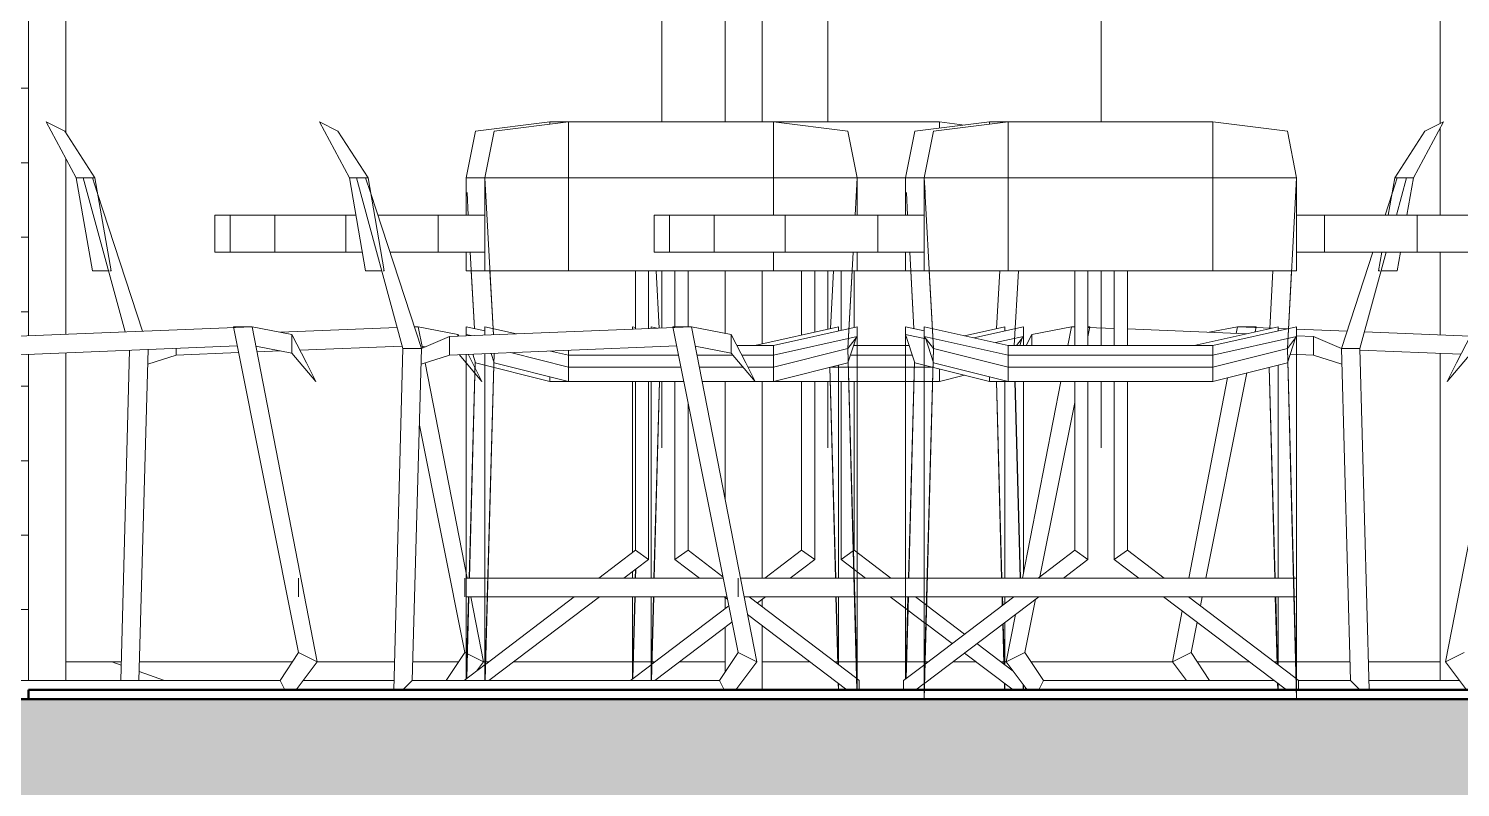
# Model space of a CAD drawing. Header units: inches. Extents: x 9584 to 15274, y -226 to 527.
# Drawn here: x 11164.6 to 11241.5, y -4.7 to 36 of the extents above; entities that cross this region are included whole.
import ezdxf

# ---------------------------------------------------------------- set-up
doc = ezdxf.new("R2010")
doc.units = ezdxf.units.IN
doc.header["$MEASUREMENT"] = 0
doc.linetypes.add('Aligning Line 1_8_', pattern=[0.25, 0.125, -0.125])
doc.linetypes.add('Grid Line 1_2_', pattern=[0.875, 0.5, -0.125, 0.125, -0.125])
for name, color, linetype, lineweight in [('0-1', 7, 'Continuous', 5), ('A-FLOR-1', 192, 'Continuous', 50), ('A-FLOR-LEVL-1', 51, 'Grid Line 1_2_', 9), ('A-FLOR-PATT-1', 8, 'Continuous', 9), ('A-GLAZ-CURT', 52, 'Continuous', 9), ('A-GLAZ-CWMG', 51, 'Continuous', 9), ('A-WALL', 113, 'Continuous', 13), ('A-WALL-PATT-5', 111, 'Continuous', 9), ('C-TOPO', 7, 'Continuous', 9), ('G-ANNO-SYMB', 111, 'Aligning Line 1_8_', 9), ('G-ANNO-SYMB-1', 147, 'Aligning Line 1_8_', 9), ('G-IMPT', 8, 'Continuous', 9), ('L-SITE', 91, 'Continuous', 9)]:
    doc.layers.add(name, color=color, linetype=linetype, lineweight=lineweight)

# ---------------------------------------------------------------- blocks, each defined once
blk = doc.blocks.new('CTR - 2nd Phase_rvt-1-BUILDING SECTION - EAST_WEST - LOOKING NORTH')
at = {"layer": 'A-FLOR-LEVL-1'}
blk.add_line((9583.584, 0), (12532.575, 0), dxfattribs=at)
blk = doc.blocks.new('CTR  - Topography_rvt-1-BUILDING SECTION - EAST_WEST - LOOKING NORTH')
at = {"layer": 'A-FLOR-LEVL-1'}
blk.add_line((9583.584, 0), (12532.575, 0), dxfattribs=at)
at = {"layer": 'C-TOPO'}
for p, q in [((11169.064, 2), (11169.564, 1.823)), ((11170.529, 1.481), (11171.887, 1))]:
    blk.add_line(p, q, dxfattribs=at)
at = {"layer": 'G-ANNO-SYMB-1'}
blk.add_line((9742.879, 0), (12435.884, 0), dxfattribs=at)
blk = doc.blocks.new('CTR - 1st Phase - Common Walls_rvt-1-BUILDING SECTION - EAST_WEST - LOOKING NORTH')
at = {"layer": 'A-FLOR-LEVL-1'}
blk.add_line((9583.584, 0), (12532.575, 0), dxfattribs=at)
at = {"layer": 'G-ANNO-SYMB-1'}
blk.add_line((9680.252, 0), (12435.884, 0), dxfattribs=at)
blk = doc.blocks.new('Outdoor Table01 - 02ZUTB01_dwg-V40-BUILDING SECTION - EAST_WEST - LOOKING NORTH')
at = {"layer": 'G-IMPT'}
for p, q in [((11198.59, 31), (11198.59, 49.5)), ((11198.59, 31), (11198.59, 49.5)), ((11192.59, 31), (11188.59, 30.5)), ((11189.59, 30.5), (11193.59, 31)), ((11193.59, 31), (11192.59, 31)), ((11192.59, 31), (11192.59, 30.875)), ((11193.59, 31), (11204.59, 31)), ((11193.59, 31), (11193.59, 28)), ((11204.59, 31), (11208.59, 30.5)), ((11204.59, 31), (11204.59, 28)), ((11240.576, 31), (11238.96, 28)), ((11239.576, 30.5), (11240.576, 31)), ((11188.09, 28), (11188.59, 30.5)), ((11189.59, 30.5), (11189.09, 28)), ((11208.59, 30.5), (11209.09, 28)), ((11239.576, 30.5), (11237.96, 28)), ((11188.09, 28), (11188.09, 26)), ((11189.09, 28), (11188.09, 28)), ((11189.55, 19.574), (11189.09, 28)), ((11189.133, 27.213), (11189.09, 28)), ((11189.09, 28), (11189.09, 23)), ((11193.59, 28), (11189.09, 28)), ((11193.59, 28), (11204.59, 28)), ((11193.59, 28), (11193.59, 23)), ((11204.59, 28), (11209.09, 28)), ((11204.59, 28), (11204.59, 26)), ((11209.09, 28), (11208.981, 26)), ((11209.09, 28), (11209.047, 27.213)), ((11209.09, 28), (11209.09, 26)), ((11237.96, 28), (11237.612, 26)), ((11237.833, 27.213), (11238.09, 28)), ((11238.09, 28), (11237.96, 28)), ((11238.045, 26), (11238.59, 28)), ((11238.09, 28), (11238.59, 28)), ((11238.96, 28), (11238.59, 28)), ((11238.96, 28), (11238.612, 26)), ((11188.199, 26), (11188.133, 27.213)), ((11237.436, 26), (11237.812, 27.151)), ((11175.408, 26), (11174.59, 26)), ((11174.59, 24), (11174.59, 26)), ((11177.806, 26), (11175.408, 26)), ((11175.408, 24), (11175.408, 26)), ((11181.62, 26), (11177.806, 26)), ((11177.806, 24), (11177.806, 26)), ((11182.167, 26), (11181.62, 26)), ((11181.62, 24), (11181.62, 26)), ((11186.59, 26), (11183.344, 26)), ((11189.09, 26), (11186.59, 26)), ((11186.59, 24), (11186.59, 26)), ((11175.408, 24), (11174.59, 24)), ((11177.806, 24), (11175.408, 24)), ((11181.62, 24), (11177.806, 24)), ((11182.515, 24), (11181.62, 24)), ((11186.59, 24), (11183.998, 24)), ((11189.09, 24), (11186.59, 24)), ((11188.09, 24), (11188.09, 23)), ((11188.532, 19.902), (11188.308, 24)), ((11204.59, 24), (11204.59, 23)), ((11208.872, 24), (11208.59, 18.83)), ((11209.09, 24), (11209.09, 23)), ((11235.09, 18.83), (11236.782, 24)), ((11236.09, 18.83), (11237.5, 24)), ((11237.264, 24), (11237.09, 23)), ((11238.264, 24), (11238.09, 23)), ((11188.09, 23), (11189.09, 23)), ((11188.363, 23), (11188.532, 19.902)), ((11193.59, 23), (11189.09, 23)), ((11189.55, 19.574), (11189.363, 23)), ((11204.59, 23), (11193.59, 23)), ((11197.176, 19.879), (11197.176, 23)), ((11197.883, 19.908), (11197.883, 23)), ((11198.59, 19.936), (11198.59, 23)), ((11198.59, 19.936), (11198.59, 23)), ((11199.297, 20), (11199.297, 23)), ((11200.004, 20), (11200.004, 23)), ((11209.09, 23), (11204.59, 23)), ((11207.649, 19.902), (11207.818, 23)), ((11207.649, 19.902), (11207.818, 23)), ((11208.818, 23), (11208.59, 18.83)), ((11237.151, 23), (11237.09, 23)), ((11238.09, 23), (11237.227, 23)), ((11176.59, 20), (11163.59, 19.48)), ((11179.09, 2.5), (11175.59, 20)), ((11176.59, 20), (11175.59, 20)), ((11180.09, 2), (11176.59, 20)), ((11178.72, 19.585), (11176.59, 20)), ((11188.09, 19.585), (11188.09, 20)), ((11188.09, 20), (11189.09, 19.778)), ((11189.09, 20), (11189.09, 19.556)), ((11190.784, 19.624), (11189.09, 20)), ((11203.59, 19), (11208.09, 20)), ((11209.09, 20), (11204.59, 19)), ((11208.09, 19.778), (11208.09, 20)), ((11209.09, 20), (11209.09, 19.48)), ((11218.46, 19.585), (11220.59, 20)), ((11220.396, 19), (11220.59, 20)), ((11220.59, 20), (11220.775, 20)), ((11220.59, 20), (11220.775, 19.993)), ((11221.482, 20), (11221.59, 20)), ((11221.482, 19.46), (11221.59, 20)), ((11178.72, 19.585), (11179.505, 18.065)), ((11178.72, 19.585), (11178.72, 18.585)), ((11188.09, 19.516), (11188.09, 19.585)), ((11188.09, 19.516), (11188.09, 19.585)), ((11188.09, 19.585), (11188.113, 19.517)), ((11188.09, 19.585), (11188.09, 19.516)), ((11188.09, 19.585), (11188.355, 19.526)), ((11209.09, 19.48), (11204.59, 18.48)), ((11209.09, 19.48), (11208.59, 18.83)), ((11209.03, 19.401), (11208.59, 18.065)), ((11209.09, 2.5), (11209.09, 19.48)), ((11209.09, 6.5), (11209.09, 19.48)), ((11218.158, 19), (11218.46, 19.585)), ((11218.46, 19), (11218.46, 19.585)), ((11221.482, 19.964), (11222.897, 19.908)), ((11223.604, 19.879), (11229.996, 19.624)), ((11232.689, 19.516), (11233.59, 19.48)), ((11233.59, 19.48), (11235.09, 18.83)), ((11233.59, 18.48), (11233.59, 19.48)), ((11175.797, 18.968), (11163.59, 18.48)), ((11178.72, 18.585), (11176.792, 18.961)), ((11178.72, 18.585), (11180.005, 17.065)), ((11188.09, 6.5), (11188.09, 18.516)), ((11188.09, 2), (11188.09, 18.516)), ((11188.437, 18.53), (11188.59, 18.065)), ((11189.09, 1), (11189.583, 18.576)), ((11189.09, 18.556), (11189.09, 6.5)), ((11189.09, 2.5), (11189.09, 18.556)), ((11189.117, 1), (11189.583, 18.576)), ((11189.59, 18.065), (11189.424, 18.569)), ((11193.59, 17.83), (11190.465, 18.611)), ((11193.59, 18.48), (11192.62, 18.695)), ((11193.59, 18.48), (11193.59, 18.736)), ((11199.493, 18.48), (11193.59, 18.48)), ((11193.59, 17.83), (11193.59, 18.48)), ((11202.409, 18.48), (11200.485, 18.48)), ((11204.59, 19), (11202.621, 19)), ((11204.59, 18.48), (11202.89, 18.48)), ((11204.59, 19), (11204.59, 18.48)), ((11208.59, 18.83), (11204.59, 17.83)), ((11204.59, 18.48), (11204.59, 17.83)), ((11208.59, 18.83), (11209.077, 0.5)), ((11208.59, 18.83), (11209.09, 1)), ((11233.59, 18.48), (11232.342, 18.53)), ((11235.114, 17.984), (11233.59, 18.48)), ((11235.59, 1), (11235.09, 18.83)), ((11236.09, 18.83), (11235.09, 18.83)), ((11236.577, 0.5), (11236.09, 18.83)), ((11179.505, 18.065), (11180.005, 17.065)), ((11188.57, 18.125), (11188.244, 6.492)), ((11188.57, 18.125), (11188.244, 6.492)), ((11188.571, 18.122), (11188.263, 6.491)), ((11188.59, 18.065), (11192.59, 17.065)), ((11193.59, 17.065), (11189.59, 18.065)), ((11199.623, 17.83), (11193.59, 17.83)), ((11193.59, 17.83), (11193.59, 17.065)), ((11202.958, 17.83), (11200.611, 17.83)), ((11204.59, 17.83), (11203.222, 17.83)), ((11208.59, 18.065), (11204.59, 17.065)), ((11204.59, 17.83), (11204.59, 17.065)), ((11207.918, 6.5), (11207.617, 17.822)), ((11207.936, 6.5), (11207.618, 17.822)), ((11207.936, 6.5), (11207.618, 17.822)), ((11208.09, 6.5), (11208.09, 17.94)), ((11208.09, 6.5), (11208.09, 17.94)), ((11192.59, 17.315), (11192.59, 17.065)), ((11192.59, 17.065), (11193.59, 17.065)), ((11199.776, 17.065), (11193.59, 17.065)), ((11197.176, 8), (11197.176, 17.065)), ((11197.883, 7.5), (11197.883, 17.065)), ((11198.59, 13.5), (11198.59, 17.065)), ((11198.59, 13.5), (11198.59, 17.065)), ((11199.297, 7.5), (11199.297, 17.065)), ((11204.59, 17.065), (11200.76, 17.065)), ((11217.965, 6.5), (11220.02, 17.065)), ((11200.004, 8), (11200.004, 15.925)), ((11218.905, 6.576), (11220.775, 15.925)), ((11197.176, 8), (11195.206, 6.5)), ((11197.176, 8), (11197.883, 7.5)), ((11199.297, 7.5), (11200.004, 8)), ((11200.004, 8), (11201.874, 6.576)), ((11197.883, 7.5), (11196.563, 6.5)), ((11199.297, 7.5), (11200.617, 6.5)), ((11179.09, 6.5), (11179.09, 5.5)), ((11189.09, 6.5), (11188.09, 6.5)), ((11188.09, 6.5), (11188.09, 5.5)), ((11189.09, 5.5), (11189.09, 6.5)), ((11189.09, 6.5), (11189.244, 6.5)), ((11189.263, 6.5), (11201.889, 6.5)), ((11202.814, 6.5), (11208.918, 6.5)), ((11208.936, 6.5), (11209.09, 6.5)), ((11209.09, 6.5), (11209.09, 5.5)), ((11189.09, 5.5), (11188.09, 5.5)), ((11188.09, 2.5), (11188.09, 5.5)), ((11188.216, 5.5), (11188.093, 1.083)), ((11188.216, 5.5), (11188.093, 1.083)), ((11188.236, 5.5), (11188.12, 1.103)), ((11189.09, 5.5), (11189.216, 5.5)), ((11189.09, 5.5), (11189.09, 2)), ((11193.893, 5.5), (11189.14, 1.881)), ((11189.236, 5.5), (11202.089, 5.5)), ((11195.243, 5.5), (11189.304, 1)), ((11201.937, 5.5), (11202.117, 5.364)), ((11203.009, 5.5), (11208.944, 5.5)), ((11203.287, 5.5), (11209.061, 1.103)), ((11208.04, 1.881), (11207.944, 5.5)), ((11208.066, 1.861), (11207.964, 5.5)), ((11208.066, 1.861), (11207.964, 5.5)), ((11208.09, 2), (11208.09, 5.5)), ((11208.09, 2.5), (11208.09, 5.5)), ((11208.964, 5.5), (11209.09, 5.5)), ((11209.09, 2), (11209.09, 5.5)), ((11218.09, 2.5), (11218.663, 5.364)), ((11203.194, 4.548), (11208.537, 0.5)), ((11217.09, 2), (11217.586, 4.548)), ((11178.09, 1), (11179.09, 2.5)), ((11179.09, 2.5), (11180.09, 2)), ((11188.09, 1.081), (11188.09, 2.5)), ((11188.09, 2.5), (11188.09, 2)), ((11189.09, 2.5), (11189.09, 1)), ((11189.09, 2), (11189.09, 2.5)), ((11208.09, 2.5), (11208.09, 1.843)), ((11208.09, 2), (11208.09, 2.5)), ((11209.09, 1), (11209.09, 2.5)), ((11209.09, 2.5), (11209.09, 2)), ((11217.09, 2), (11218.09, 2.5)), ((11218.09, 2.5), (11219.09, 1)), ((11178.965, 0.5), (11180.09, 2)), ((11189.114, 1.861), (11187.984, 1)), ((11188.09, 1.081), (11188.09, 2)), ((11189.09, 2), (11189.09, 1)), ((11208.09, 2), (11208.09, 1.843)), ((11209.09, 1), (11209.09, 2)), ((11217.09, 2), (11218.215, 0.5)), ((11161.59, 1), (11178.09, 1)), ((11178.09, 1), (11178.34, 0.5)), ((11208.077, 0.5), (11208.067, 0.856)), ((11208.09, 0.838), (11208.09, 0.5)), ((11208.09, 0.838), (11208.09, 0.5)), ((11208.09, 0.838), (11208.09, 0.5)), ((11209.088, 1.083), (11209.197, 1)), ((11209.09, 0.5), (11209.09, 1)), ((11209.197, 1), (11209.197, 0.5)), ((11219.09, 1), (11218.84, 0.5)), ((11219.09, 1), (11231.476, 1)), ((11232.796, 1), (11235.59, 1)), ((11235.59, 1), (11236.09, 0.5))]:
    blk.add_line(p, q, dxfattribs=at)
blk = doc.blocks.new('Outdoor Table01 - Outdoor Table01-V41-BUILDING SECTION - EAST_WEST - LOOKING NORTH')
blk.add_blockref('Outdoor Table01 - 02ZUTB01_dwg-V40-BUILDING SECTION - EAST_WEST - LOOKING NORTH', (0, 0))
blk = doc.blocks.new('Outdoor Table01 - 02ZUTB01_dwg-V44-BUILDING SECTION - EAST_WEST - LOOKING NORTH')
at = {"layer": 'G-IMPT'}
for p, q in [((11207.516, 31), (11207.516, 49.5)), ((11207.516, 31), (11207.516, 49.5)), ((11165.53, 31), (11166.53, 30.5)), ((11165.53, 31), (11167.146, 28)), ((11204.59, 31), (11213.516, 31)), ((11213.516, 31), (11214.853, 30.833)), ((11213.516, 31), (11213.516, 30.666)), ((11168.146, 28), (11166.53, 30.5)), ((11167.146, 28), (11168.016, 23)), ((11167.146, 28), (11167.516, 28)), ((11168.016, 28), (11167.516, 28)), ((11167.516, 28), (11169.771, 19.727)), ((11168.016, 28), (11168.273, 27.213)), ((11168.016, 28), (11168.146, 28)), ((11168.146, 28), (11169.016, 23)), ((11209.09, 28), (11211.689, 28)), ((11168.293, 27.151), (11170.71, 19.765)), ((11168.879, 23), (11168.016, 23)), ((11169.016, 23), (11168.955, 23)), ((11198.456, 19.931), (11198.288, 23)), ((11198.456, 19.931), (11198.288, 23)), ((11206.101, 19.558), (11206.101, 23)), ((11206.809, 19.715), (11206.809, 23)), ((11207.516, 19.872), (11207.516, 23)), ((11207.516, 19.872), (11207.516, 23)), ((11208.223, 19.807), (11208.223, 23)), ((11208.93, 19.964), (11208.93, 23)), ((11211.689, 23), (11209.09, 23)), ((11216.574, 19.902), (11216.743, 23)), ((11216.574, 19.902), (11216.743, 23)), ((11217.743, 23), (11217.525, 19)), ((11217.743, 23), (11217.525, 19)), ((11185.516, 20), (11185.306, 20)), ((11185.516, 20), (11185.309, 19.992)), ((11185.739, 18.851), (11185.516, 20)), ((11187.646, 19.585), (11185.516, 20)), ((11197.016, 19.873), (11197.016, 20)), ((11197.016, 20), (11197.176, 19.964)), ((11198.016, 20), (11198.016, 19.913)), ((11198.347, 19.926), (11198.016, 20)), ((11214.853, 19.519), (11217.016, 20)), ((11218.016, 20), (11215.353, 19.408)), ((11217.016, 19.778), (11217.016, 20)), ((11218.016, 20), (11218.016, 19.48)), ((11227.994, 19.704), (11229.516, 20)), ((11229.447, 19.646), (11229.516, 20)), ((11229.516, 20), (11230.516, 20)), ((11229.516, 20), (11231.358, 19.926)), ((11230.461, 19.727), (11230.516, 20)), ((11184.383, 19.955), (11178.112, 19.704)), ((11187.646, 19.585), (11187.69, 19.5)), ((11187.646, 19.585), (11187.646, 19.498)), ((11218.016, 19.48), (11216.523, 19.148)), ((11218.016, 19.48), (11217.647, 19)), ((11217.955, 19.401), (11217.823, 19)), ((11218.016, 19), (11218.016, 19.48)), ((11218.016, 19), (11218.016, 19.48)), ((11231.689, 19.913), (11232.205, 19.892)), ((11232.689, 19.873), (11235.396, 19.765)), ((11236.335, 19.727), (11242.015, 19.5)), ((11170.013, 18.737), (11169.542, 1)), ((11171.014, 18.777), (11170.516, 1)), ((11172.516, 18.48), (11170.992, 17.984)), ((11172.516, 18.837), (11172.516, 18.48)), ((11175.867, 18.614), (11172.516, 18.48)), ((11178.112, 18.704), (11176.852, 18.653)), ((11184.652, 18.965), (11179.154, 18.745)), ((11185.907, 18.924), (11185.718, 18.961)), ((11187.717, 18.501), (11188.93, 17.065)), ((11188.195, 18.52), (11188.43, 18.065)), ((11212.053, 18.48), (11208.766, 18.48)), ((11211.882, 19), (11208.898, 19)), ((11208.93, 19), (11208.93, 19.098)), ((11241.51, 18.52), (11236.088, 18.737)), ((11188.141, 6.497), (11185.893, 18.058)), ((11188.43, 18.065), (11188.93, 17.065)), ((11213.131, 17.83), (11207.648, 17.83)), ((11213.516, 17.733), (11213.516, 17.065)), ((11197.016, 7.878), (11197.016, 17.065)), ((11197.016, 7.878), (11197.016, 17.065)), ((11198.016, 17.065), (11198.016, 6.5)), ((11198.016, 6.5), (11198.016, 17.065)), ((11198.17, 6.5), (11198.466, 17.065)), ((11198.188, 6.5), (11198.469, 17.065)), ((11213.516, 17.065), (11204.59, 17.065)), ((11206.101, 8), (11206.101, 17.065)), ((11206.809, 7.5), (11206.809, 17.065)), ((11207.516, 13.5), (11207.516, 17.065)), ((11207.516, 13.5), (11207.516, 17.065)), ((11208.223, 7.5), (11208.223, 17.065)), ((11208.93, 8), (11208.93, 17.065)), ((11214.853, 17.399), (11213.516, 17.065)), ((11216.843, 6.5), (11216.563, 17.065)), ((11216.861, 6.5), (11216.565, 17.065)), ((11216.861, 6.5), (11216.565, 17.065)), ((11217.016, 6.5), (11217.016, 17.065)), ((11217.016, 6.5), (11217.016, 17.065)), ((11217.563, 17.065), (11217.843, 6.5)), ((11217.565, 17.065), (11217.861, 6.5)), ((11218.016, 6.76), (11218.016, 17.065)), ((11218.016, 6.76), (11218.016, 17.065)), ((11226.891, 6.5), (11228.984, 17.264)), ((11227.816, 6.5), (11230.02, 17.523)), ((11188.016, 2.5), (11185.574, 14.709)), ((11206.101, 8), (11204.132, 6.5)), ((11206.101, 8), (11206.809, 7.5)), ((11208.223, 7.5), (11208.879, 7.964)), ((11208.93, 8), (11210.9, 6.5)), ((11197.183, 6.97), (11197.17, 6.5)), ((11197.183, 6.97), (11197.17, 6.5)), ((11197.201, 6.983), (11197.188, 6.5)), ((11206.809, 7.5), (11205.489, 6.5)), ((11208.223, 7.5), (11208.905, 6.983)), ((11208.923, 6.97), (11209.543, 6.5)), ((11188.016, 6.5), (11188.016, 5.5)), ((11197.016, 6.5), (11197.016, 6.843)), ((11197.016, 6.5), (11197.016, 6.843)), ((11209.09, 6.5), (11211.689, 6.5)), ((11189.016, 2), (11188.335, 5.5)), ((11197.016, 2.5), (11197.016, 5.5)), ((11197.016, 2), (11197.016, 5.5)), ((11197.142, 5.5), (11197.018, 1.083)), ((11197.142, 5.5), (11197.018, 1.083)), ((11197.162, 5.5), (11197.045, 1.103)), ((11198.016, 5.5), (11198.016, 2)), ((11198.016, 2.5), (11198.016, 5.5)), ((11198.016, 1), (11198.142, 5.5)), ((11198.042, 1), (11198.162, 5.5)), ((11204.169, 5.5), (11203.727, 5.165)), ((11209.09, 5.5), (11211.689, 5.5)), ((11210.863, 5.5), (11211.796, 4.793)), ((11212.213, 5.5), (11212.803, 5.051)), ((11216.882, 5.035), (11216.87, 5.5)), ((11216.902, 5.051), (11216.89, 5.5)), ((11216.902, 5.051), (11216.89, 5.5)), ((11217.016, 5.137), (11217.016, 5.5)), ((11217.016, 5.137), (11217.016, 5.5)), ((11227.519, 5.018), (11227.616, 5.5)), ((11202.186, 5.018), (11198.066, 1.881)), ((11211.816, 4.778), (11212.775, 4.051)), ((11212.823, 5.035), (11214.853, 3.49)), ((11226.016, 2), (11226.547, 4.734)), ((11202.363, 4.132), (11198.229, 1)), ((11212.797, 4.035), (11214.186, 2.982)), ((11216.966, 1.881), (11216.909, 4.035)), ((11216.992, 1.861), (11216.93, 4.051)), ((11216.992, 1.861), (11216.93, 4.051)), ((11217.016, 2), (11217.016, 4.116)), ((11217.016, 2.5), (11217.016, 4.116)), ((11227.016, 2.5), (11227.342, 4.132)), ((11187.016, 1), (11188.016, 2.5)), ((11188.016, 2.5), (11188.131, 2.443)), ((11188.155, 2.43), (11189.016, 2)), ((11197.016, 1.081), (11197.016, 2.5)), ((11197.016, 2.5), (11197.016, 2)), ((11198.016, 2.5), (11198.016, 1)), ((11198.016, 2), (11198.016, 2.5)), ((11214.853, 2.477), (11217.462, 0.5)), ((11215.519, 2.982), (11217.465, 1.501)), ((11217.016, 2.5), (11217.016, 1.843)), ((11217.016, 2), (11217.016, 2.5)), ((11226.016, 2), (11227.016, 2.5)), ((11227.016, 2.5), (11228.016, 1)), ((11188.641, 1.501), (11189.016, 2)), ((11198.002, 1.832), (11196.909, 1)), ((11197.016, 1.081), (11197.016, 2)), ((11198.016, 2), (11198.016, 1)), ((11217.016, 2), (11217.016, 1.843)), ((11226.016, 2), (11226.766, 1)), ((11179.34, 1), (11184.216, 1)), ((11217.002, 0.5), (11216.993, 0.856)), ((11217.016, 0.838), (11217.016, 0.5)), ((11217.016, 0.838), (11217.016, 0.5)), ((11217.016, 0.838), (11217.016, 0.5)), ((11217.995, 0.794), (11218.002, 0.5)), ((11236.564, 1), (11241.439, 1)), ((11218.016, 0.5), (11218.016, 0.766)), ((11218.122, 0.624), (11218.122, 0.5))]:
    blk.add_line(p, q, dxfattribs=at)
blk = doc.blocks.new('Outdoor Table01 - Outdoor Table01-V45-BUILDING SECTION - EAST_WEST - LOOKING NORTH')
blk.add_blockref('Outdoor Table01 - 02ZUTB01_dwg-V44-BUILDING SECTION - EAST_WEST - LOOKING NORTH', (0, 0))
blk = doc.blocks.new('Outdoor Table01 - 02ZUTB01_dwg-V39-BUILDING SECTION - EAST_WEST - LOOKING NORTH')
at = {"layer": 'G-IMPT'}
for p, q in [((11106.665, 31), (11106.665, 49.5)), ((11106.665, 31), (11106.665, 49.5)), ((11064.679, 31), (11065.679, 30.5)), ((11064.679, 31), (11066.295, 28)), ((11100.665, 31), (11096.665, 30.5)), ((11097.665, 30.5), (11101.665, 31)), ((11101.665, 31), (11100.665, 31)), ((11100.665, 31), (11100.665, 30.875)), ((11101.665, 31), (11112.665, 31)), ((11101.665, 31), (11101.665, 28)), ((11112.665, 31), (11116.665, 30.5)), ((11112.665, 31), (11112.665, 28)), ((11067.295, 28), (11065.679, 30.5)), ((11096.165, 28), (11096.665, 30.5)), ((11097.665, 30.5), (11097.165, 28)), ((11116.665, 30.5), (11117.165, 28)), ((11066.295, 28), (11067.165, 23)), ((11066.295, 28), (11066.665, 28)), ((11067.165, 28), (11066.665, 28)), ((11066.665, 28), (11069.165, 18.83)), ((11067.165, 28), (11067.422, 27.213)), ((11067.165, 28), (11067.295, 28)), ((11067.295, 28), (11068.165, 23)), ((11096.165, 28), (11096.165, 26)), ((11097.165, 28), (11096.165, 28)), ((11097.665, 18.83), (11097.165, 28)), ((11097.208, 27.213), (11097.165, 28)), ((11097.165, 28), (11097.165, 23)), ((11101.665, 28), (11097.165, 28)), ((11101.665, 28), (11112.665, 28)), ((11101.665, 28), (11101.665, 23)), ((11112.665, 28), (11117.165, 28)), ((11112.665, 28), (11112.665, 23)), ((11117.165, 28), (11116.665, 18.83)), ((11117.165, 28), (11117.122, 27.213)), ((11117.165, 28), (11117.165, 23)), ((11067.443, 27.151), (11070.165, 18.83)), ((11096.274, 26), (11096.208, 27.213)), ((11083.483, 26), (11082.665, 26)), ((11082.665, 24), (11082.665, 26)), ((11085.88, 26), (11083.483, 26)), ((11083.483, 24), (11083.483, 26)), ((11089.694, 26), (11085.88, 26)), ((11085.88, 24), (11085.88, 26)), ((11094.665, 26), (11089.694, 26)), ((11089.694, 24), (11089.694, 26)), ((11097.165, 26), (11094.665, 26)), ((11094.665, 24), (11094.665, 26)), ((11118.665, 26), (11117.165, 26)), ((11123.635, 26), (11118.665, 26)), ((11118.665, 24), (11118.665, 26)), ((11127.449, 26), (11123.635, 26)), ((11123.635, 24), (11123.635, 26)), ((11083.483, 24), (11082.665, 24)), ((11085.88, 24), (11083.483, 24)), ((11089.694, 24), (11085.88, 24)), ((11094.665, 24), (11089.694, 24)), ((11097.165, 24), (11094.665, 24)), ((11096.165, 24), (11096.165, 23)), ((11096.606, 19.902), (11096.383, 24)), ((11118.665, 24), (11117.165, 24)), ((11123.635, 24), (11118.665, 24)), ((11127.449, 24), (11123.635, 24)), ((11068.028, 23), (11067.165, 23)), ((11068.165, 23), (11068.104, 23)), ((11096.165, 23), (11097.165, 23)), ((11096.437, 23), (11096.606, 19.902)), ((11101.665, 23), (11097.165, 23)), ((11097.665, 18.83), (11097.437, 23)), ((11112.665, 23), (11101.665, 23)), ((11105.251, 19), (11105.251, 23)), ((11105.958, 19), (11105.958, 23)), ((11106.665, 19), (11106.665, 23)), ((11106.665, 19), (11106.665, 23)), ((11107.372, 19), (11107.372, 23)), ((11108.079, 19), (11108.079, 23)), ((11117.165, 23), (11112.665, 23)), ((11115.723, 19.902), (11115.892, 23)), ((11115.723, 19.902), (11115.892, 23)), ((11116.892, 23), (11116.665, 18.83)), ((11084.665, 20), (11071.665, 19.48)), ((11087.165, 2.5), (11083.665, 20)), ((11084.665, 20), (11083.665, 20)), ((11088.165, 2), (11084.665, 20)), ((11086.795, 19.585), (11084.665, 20)), ((11096.165, 19.585), (11096.165, 20)), ((11096.165, 20), (11097.165, 19.778)), ((11097.165, 20), (11097.165, 19.48)), ((11101.665, 19), (11097.165, 20)), ((11111.665, 19), (11116.165, 20)), ((11117.165, 20), (11112.665, 19)), ((11116.165, 19.778), (11116.165, 20)), ((11117.165, 20), (11117.165, 19.48)), ((11125.165, 2), (11128.665, 20)), ((11071.665, 19.48), (11070.165, 18.83)), ((11071.665, 19.48), (11071.665, 18.48)), ((11086.795, 19.585), (11087.579, 18.065)), ((11086.795, 19.585), (11086.795, 18.585)), ((11096.165, 6.5), (11096.165, 19.585)), ((11096.165, 2), (11096.165, 19.585)), ((11096.165, 19.585), (11096.665, 18.065)), ((11096.165, 19.585), (11096.165, 19.48)), ((11096.165, 19.585), (11097.244, 19.345)), ((11096.165, 19.48), (11096.225, 19.401)), ((11097.165, 19.48), (11097.165, 6.5)), ((11097.165, 2.5), (11097.165, 19.48)), ((11097.165, 19.48), (11097.665, 18.83)), ((11101.665, 18.48), (11097.165, 19.48)), ((11097.665, 18.065), (11097.225, 19.401)), ((11117.165, 19.48), (11112.665, 18.48)), ((11117.165, 19.48), (11116.665, 18.83)), ((11117.104, 19.401), (11116.665, 18.065)), ((11117.165, 2.5), (11117.165, 19.48)), ((11117.165, 6.5), (11117.165, 19.48)), ((11125.75, 18.065), (11126.535, 19.585)), ((11069.165, 18.83), (11068.678, 0.5)), ((11070.165, 18.83), (11069.165, 18.83)), ((11070.165, 18.83), (11069.665, 1)), ((11071.665, 18.48), (11070.141, 17.984)), ((11083.871, 18.968), (11071.665, 18.48)), ((11086.795, 18.585), (11084.867, 18.961)), ((11086.795, 18.585), (11088.079, 17.065)), ((11097.165, 0), (11097.665, 18.83)), ((11097.165, 1), (11097.665, 18.83)), ((11101.665, 17.83), (11097.665, 18.83)), ((11112.665, 19), (11101.665, 19)), ((11101.665, 18.48), (11101.665, 19)), ((11112.665, 18.48), (11101.665, 18.48)), ((11101.665, 17.83), (11101.665, 18.48)), ((11112.665, 19), (11112.665, 18.48)), ((11116.665, 18.83), (11112.665, 17.83)), ((11112.665, 18.48), (11112.665, 17.83)), ((11116.665, 18.83), (11117.165, 0)), ((11116.665, 18.83), (11117.165, 1)), ((11126.535, 18.585), (11125.25, 17.065)), ((11087.579, 18.065), (11088.079, 17.065)), ((11096.645, 18.125), (11096.319, 6.492)), ((11096.645, 18.125), (11096.319, 6.492)), ((11096.646, 18.122), (11096.337, 6.491)), ((11096.665, 18.065), (11100.665, 17.065)), ((11101.665, 17.065), (11097.665, 18.065)), ((11112.665, 17.83), (11101.665, 17.83)), ((11101.665, 17.83), (11101.665, 17.065)), ((11116.665, 18.065), (11112.665, 17.065)), ((11112.665, 17.83), (11112.665, 17.065)), ((11115.992, 6.5), (11115.692, 17.822)), ((11116.011, 6.5), (11115.693, 17.822)), ((11116.011, 6.5), (11115.693, 17.822)), ((11116.165, 6.5), (11116.165, 17.94)), ((11116.165, 6.5), (11116.165, 17.94)), ((11125.25, 17.065), (11125.75, 18.065)), ((11100.665, 17.315), (11100.665, 17.065)), ((11100.665, 17.065), (11101.665, 17.065)), ((11112.665, 17.065), (11101.665, 17.065)), ((11105.251, 8), (11105.251, 17.065)), ((11105.958, 7.5), (11105.958, 17.065)), ((11106.665, 13.5), (11106.665, 17.065)), ((11106.665, 13.5), (11106.665, 17.065)), ((11107.372, 7.5), (11107.372, 17.065)), ((11108.079, 8), (11108.079, 17.065)), ((11105.251, 8), (11103.281, 6.5)), ((11105.251, 8), (11105.958, 7.5)), ((11107.372, 7.5), (11108.079, 8)), ((11108.079, 8), (11110.049, 6.5)), ((11105.958, 7.5), (11104.638, 6.5)), ((11107.372, 7.5), (11108.692, 6.5)), ((11087.165, 6.5), (11087.165, 5.5)), ((11097.165, 6.5), (11096.165, 6.5)), ((11096.165, 6.5), (11096.165, 5.5)), ((11097.165, 5.5), (11097.165, 6.5)), ((11097.165, 6.5), (11097.319, 6.5)), ((11097.337, 6.5), (11116.992, 6.5)), ((11117.011, 6.5), (11117.165, 6.5)), ((11117.165, 6.5), (11117.165, 5.5)), ((11097.165, 5.5), (11096.165, 5.5)), ((11096.165, 2.5), (11096.165, 5.5)), ((11096.291, 5.5), (11096.167, 1.083)), ((11096.291, 5.5), (11096.167, 1.083)), ((11096.311, 5.5), (11096.194, 1.103)), ((11097.165, 5.5), (11097.291, 5.5)), ((11097.165, 5.5), (11097.165, 2)), ((11103.318, 5.5), (11097.188, 0.856)), ((11101.968, 5.5), (11097.215, 1.881)), ((11097.311, 5.5), (11117.019, 5.5)), ((11110.012, 5.5), (11116.612, 0.5)), ((11111.362, 5.5), (11117.136, 1.103)), ((11116.115, 1.881), (11116.019, 5.5)), ((11116.141, 1.861), (11116.039, 5.5)), ((11116.141, 1.861), (11116.039, 5.5)), ((11116.165, 2), (11116.165, 5.5)), ((11116.165, 2.5), (11116.165, 5.5)), ((11117.039, 5.5), (11117.165, 5.5)), ((11117.165, 2), (11117.165, 5.5)), ((11086.165, 1), (11087.165, 2.5)), ((11087.165, 2.5), (11088.165, 2)), ((11096.165, 1.081), (11096.165, 2.5)), ((11096.165, 2.5), (11096.165, 2)), ((11097.165, 2.5), (11097.165, 1)), ((11097.165, 2), (11097.165, 2.5)), ((11116.165, 2.5), (11116.165, 1.843)), ((11116.165, 2), (11116.165, 2.5)), ((11117.165, 1), (11117.165, 2.5)), ((11117.165, 2.5), (11117.165, 2)), ((11125.165, 2), (11126.165, 2.5)), ((11087.04, 0.5), (11088.165, 2)), ((11097.189, 1.861), (11096.058, 1)), ((11096.165, 1.081), (11096.165, 2)), ((11097.165, 2), (11097.165, 1)), ((11116.165, 2), (11116.165, 1.843)), ((11117.165, 1), (11117.165, 2)), ((11125.165, 2), (11126.29, 0.5)), ((11069.165, 0.5), (11069.665, 1)), ((11069.665, 1), (11086.165, 1)), ((11086.165, 1), (11086.415, 0.5)), ((11096.058, 1), (11096.058, 0.5)), ((11097.165, 0.838), (11096.718, 0.5)), ((11097.165, 1), (11097.165, 0)), ((11116.152, 0.5), (11116.142, 0.856)), ((11116.165, 0.838), (11116.165, 0.5)), ((11116.165, 0.838), (11116.165, 0.5)), ((11116.165, 0.838), (11116.165, 0.5)), ((11117.163, 1.083), (11117.271, 1)), ((11117.165, 0), (11117.165, 1)), ((11117.271, 1), (11117.271, 0.5))]:
    blk.add_line(p, q, dxfattribs=at)
blk = doc.blocks.new('Outdoor Table01 - Outdoor Table01-V46-BUILDING SECTION - EAST_WEST - LOOKING NORTH')
blk.add_blockref('Outdoor Table01 - 02ZUTB01_dwg-V39-BUILDING SECTION - EAST_WEST - LOOKING NORTH', (115.525, 0))
blk = doc.blocks.new('Rectangular Mullion - 2_ x 4_ rectangular-1960062-BUILDING SECTION - EAST_WEST - LOOKING NORTH')
at = {"layer": 'A-GLAZ-CWMG'}
for p, q in [((11164.589, 55.463), (11164.589, 19.52)), ((11166.589, 54.936), (11166.589, 30.408)), ((11166.589, 29.033), (11166.589, 19.6)), ((11164.589, 18.52), (11164.589, 1)), ((11166.589, 18.6), (11166.589, 1))]:
    blk.add_line(p, q, dxfattribs=at)
blk = doc.blocks.new('System Panel - Glazed-1960069-BUILDING SECTION - EAST_WEST - LOOKING NORTH')
at = {"layer": 'A-GLAZ-CURT'}
for p, q in [((11203.989, 2), (11206.557, 2)), ((11207.884, 2), (11208.037, 2)), ((11208.062, 2), (11209.037, 2)), ((11209.062, 2), (11211.717, 2)), ((11211.743, 2), (11212.717, 2)), ((11212.743, 2), (11212.896, 2)), ((11214.223, 2), (11215.482, 2)), ((11216.809, 2), (11216.963, 2)), ((11216.988, 2), (11217.09, 2)), ((11218.424, 2), (11226.016, 2)), ((11227.349, 2), (11230.156, 2)), ((11231.483, 2), (11231.636, 2)), ((11231.661, 2), (11232.636, 2)), ((11232.661, 2), (11235.562, 2)), ((11236.537, 2), (11240.389, 2))]:
    blk.add_line(p, q, dxfattribs=at)
blk = doc.blocks.new('Rectangular Mullion - 2_ x 4_ rectangular-1960055-BUILDING SECTION - EAST_WEST - LOOKING NORTH')
at = {"layer": 'A-GLAZ-CWMG'}
for p, q in [((11201.989, 50.767), (11201.989, 31)), ((11203.989, 50.767), (11203.989, 31)), ((11201.989, 23), (11201.989, 19.65)), ((11203.989, 23), (11203.989, 19.089)), ((11201.989, 17.065), (11201.989, 10.743)), ((11203.989, 17.065), (11203.989, 6.5)), ((11201.989, 5.46), (11201.989, 4.869)), ((11203.989, 5.364), (11203.989, 4.965)), ((11201.989, 3.849), (11201.989, 1.45)), ((11203.989, 3.945), (11203.989, 0.5))]:
    blk.add_line(p, q, dxfattribs=at)
blk = doc.blocks.new('Rectangular Mullion - 2_ x 4_ rectangular-V49-BUILDING SECTION - EAST_WEST - LOOKING NORTH')
at = {"layer": 'A-GLAZ-CWMG'}
for p, q in [((11240.389, 51.305), (11240.389, 30.907)), ((11240.389, 30.654), (11240.389, 26)), ((11240.389, 24), (11240.389, 19.565)), ((11240.389, 18.565), (11240.389, 1))]:
    blk.add_line(p, q, dxfattribs=at)
blk = doc.blocks.new('System Panel - Glazed-1960070-BUILDING SECTION - EAST_WEST - LOOKING NORTH')
at = {"layer": 'A-GLAZ-CURT'}
for p, q in [((11166.589, 2), (11169.569, 2)), ((11170.544, 2), (11178.757, 2)), ((11180.09, 2), (11184.243, 2)), ((11185.217, 2), (11187.682, 2)), ((11189.016, 2), (11189.118, 2)), ((11189.143, 2), (11189.297, 2)), ((11190.623, 2), (11197.044, 2)), ((11197.069, 2), (11198.002, 2)), ((11198.069, 2), (11198.222, 2)), ((11199.549, 2), (11201.989, 2))]:
    blk.add_line(p, q, dxfattribs=at)

msp = doc.modelspace()

# ---------------------------------------------------------------- hatches: boundary and pattern name
at = {"layer": 'A-FLOR-PATT-1'}
h = msp.add_hatch(dxfattribs=at)
h.set_pattern_fill('FP_2', color=256, style=0, pattern_type=2)
h.set_pattern_definition([(50, (10995.947, 72), (27.5427, -2.4099), [2.88, -31.68]), (355, (10995.947, 72), (-5.32784, 28.8843), [2.304, -25.344]), (100.451, (10998.243, 71.8), (22.2153, 26.4739), [2.448, -26.924]), (46.184, (10995.947, 79.68), (40.9819, -6.3564), [4.32, -47.52]), (96.636, (10999.363, 79.15), (35.8907, 37.4062), [3.671, -40.386]), (351.184, (10995.947, 79.68), (35.891, 37.4062), [3.456, -38.016]), (21, (10999.787, 77.76), (22.92104, -15.46073), [2.88, -31.68]), (326, (10999.787, 77.76), (9.3435, 27.84574), [2.304, -25.344]), (71.451, (11001.697, 76.472), (32.2648, 12.3844), [2.448, -26.924]), (37.5, (10995.947, 72), (0.466855, 12.78271), [1.267, -23.77, 1.267, -24.461, -25.44]), (37.5, (10995.947, 72), (0.466855, 12.78271), [-50.765, 1.267, -24.173]), (7.5, (10995.947, 72), (10.10159, 15.14509), [1.267, -13.402, 1.267, -23.194, -9.696]), (7.5, (10995.947, 72), (10.10159, 15.14509), [-39.13, 1.267, -8.429]), (327.5, (10987.384, 72), (20.49916, -0.86578), [1.267, -8.333, 1.267, -28.685, -39.744]), (327.5, (10987.384, 72), (20.49916, -0.86578), [-39.552, 1.267, -38.477]), (317.5, (10983.544, 72), (22.39478, 3.8443), [1.267, -11.213, 1.267, -18.624, -28.224]), (317.5, (10983.544, 72), (22.39478, 3.8443), [-32.371, 1.267, -26.957])])
h.paths.add_polyline_path([(11563.9847, -12), (11856.7894, -12), (11856.7894, 0), (10108.5894, 0), (10108.5894, -12), (11553.2205, -12)], flags=0)
h.paths.add_polyline_path([(9907.3894, -12), (10012.5894, -12), (10012.5894, 0), (9891.1894, 0), (9891.1894, -12), (9901.1894, -12)], flags=0)
h.paths.add_polyline_path([(10018.7144, -12), (10018.7144, 0), (10018.0894, 0), (10018.0894, -12)], flags=0)
at = {"layer": 'A-WALL-PATT-5'}
h = msp.add_hatch(dxfattribs=at)
h.set_pattern_fill('FP_34', color=256, style=0, pattern_type=2)
h.set_pattern_definition([(0, (11281.602, 0.8), (0, 4), []), (90, (11281.602, 0.8), (-8, 8), [4, -28]), (90, (11297.602, 4.8), (-8, 8), [4, -28])])
h.paths.add_polyline_path([(11015.0111, 0), (11049.2894, 0), (11049.2894, 0.5), (11068.6782, 0.5), (11069.1649, 18.8295), (11068.028, 23), (11067.1649, 23), (11066.2949, 28), (11064.6793, 31), (11065.6793, 30.5), (11067.2949, 28), (11067.4427, 27.1508), (11070.1649, 18.8295), (11071.6649, 19.4798), (11072.2513, 19.5033), (11071.298, 23), (11070.435, 23), (11069.565, 28), (11067.9494, 31), (11068.9494, 30.5), (11070.565, 28), (11070.7128, 27.1508), (11073.2021, 19.5413), (11084.6649, 20), (11085.2223, 19.8914), (11087.935, 20), (11090.0651, 19.5852), (11091.3495, 17.065), (11090.0651, 18.5852), (11088.1371, 18.9606), (11091.435, 2), (11090.3604, 0.5), (11096.0583, 0.5), (11096.0583, 1), (11096.1672, 1.0829), (11096.2911, 5.5), (11096.1649, 5.5), (11096.1649, 6.5), (11096.3191, 6.5), (11096.6451, 18.1251), (11096.1649, 19.5852), (11096.1649, 20), (11097.1649, 19.7778), (11097.1649, 20), (11099.435, 19.4955), (11099.435, 20), (11100.435, 19.7778), (11100.435, 20), (11104.935, 19), (11105.2507, 19), (11105.2507, 23), (11096.1649, 23), (11096.1649, 24), (11082.6649, 24), (11082.6649, 26), (11096.1649, 26), (11096.1649, 28), (11096.6649, 30.5), (11100.935, 31), (11116.1649, 30.9713), (11119.935, 30.5), (11120.435, 28), (11120.435, 26), (11133.935, 26), (11133.935, 24), (11120.435, 24), (11120.435, 23), (11111.3492, 23), (11111.3492, 19), (11111.6649, 19), (11116.1649, 20), (11116.1649, 19.7778), (11117.1649, 20), (11117.1649, 19.4955), (11119.435, 20), (11119.435, 19.7778), (11120.435, 20), (11120.435, 19.4798), (11120.3744, 19.401), (11119.9564, 18.065), (11120.2807, 6.5), (11120.435, 6.5), (11120.435, 5.5), (11120.31, 5.4562), (11120.435, 1.0812), (11120.5416, 1), (11120.5416, 0.5), (11126.2899, 0.5), (11125.1649, 2), (11128.435, 18.9552), (11126.5348, 18.5852), (11125.2503, 17.065), (11126.5348, 19.5852), (11128.6649, 20), (11129.6649, 19.96), (11131.3775, 19.8915), (11131.935, 20), (11132.935, 19.96), (11143.3977, 19.5413), (11145.8871, 27.1508), (11146.0348, 28), (11147.6505, 30.5), (11148.6505, 31), (11147.0348, 28), (11146.1649, 23), (11145.3018, 23), (11144.3485, 19.5033), (11144.935, 19.4798), (11146.435, 18.8295), (11149.1572, 27.1508), (11149.3049, 28), (11150.9205, 30.5), (11151.9205, 31), (11150.3049, 28), (11149.435, 23), (11148.5719, 23), (11147.435, 18.8295), (11147.935, 0.5), (11160.6035, 0.5), (11161.0902, 18.8295), (11159.9533, 23), (11159.0902, 23), (11158.2203, 28), (11156.6046, 31), (11157.6046, 30.5), (11159.2203, 28), (11159.368, 27.1508), (11162.0902, 18.8295), (11163.5902, 19.4798), (11164.5894, 19.5198), (11164.5894, 55.4627), (11159.6993, 56.7493), (11164.5894, 59.107), (11164.5894, 59.2133), (11159.5902, 56.8187), (11159.5902, 65.2384), (11164.5894, 66.5944), (11164.5894, 97.375), (11277.2894, 97.375), (11277.2894, 105.625), (11247.6394, 105.625), (11247.6394, 105.75), (11247.3894, 105.75), (11247.3894, 108), (11247.2019, 108), (11247.2019, 105.75), (11181.3894, 105.75), (11181.3894, 108), (10917.3894, 108), (10917.3894, 105.75), (10851.5769, 105.7839), (10851.5769, 108), (10851.3894, 108), (10851.3894, 105.75), (10851.1394, 105.75), (10851.1394, 105.625), (10821.4894, 105.625), (10821.4894, 0.5), (10849.8027, 0.5), (10850.2894, 18.8295), (10849.1525, 23), (10848.2894, 23), (10847.4194, 28), (10845.8038, 31), (10846.8038, 30.5), (10848.4194, 28), (10848.5672, 27.1508), (10851.2894, 18.8295), (10852.7894, 19.4798), (10865.7894, 20), (10867.9195, 19.5852), (10869.204, 17.065), (10867.9195, 18.5852), (10865.9915, 18.9606), (10869.2894, 2), (10868.1644, 0.5), (10877.1828, 0.5), (10877.1828, 1), (10877.2917, 1.0829), (10877.4156, 5.5), (10877.2894, 5.5), (10877.2894, 6.5), (10877.4436, 6.5), (10877.7696, 18.1251), (10877.2894, 19.5852), (10877.2894, 20), (10881.7894, 19), (10886.3752, 19), (10886.3752, 23), (10877.2894, 23), (10877.2894, 24), (10863.7894, 24), (10863.7894, 26), (10877.2894, 26), (10877.2894, 28), (10877.7894, 30.5), (10881.7894, 31), (10892.7894, 31), (10896.7894, 30.5), (10897.2894, 28), (10897.2894, 26), (10911.7894, 26), (10911.7894, 24), (10897.2894, 24), (10897.2894, 23), (10889.2036, 23), (10889.2036, 19), (10892.7894, 19), (10897.2894, 20), (10897.2894, 19.4798), (10897.2288, 19.401), (10896.8489, 18.246), (10897.9258, 18.4798), (10897.7894, 18.065), (10896.8176, 17.8221), (10897.1352, 6.5), (10897.2894, 6.5), (10897.2894, 5.5), (10897.1632, 5.5), (10897.2894, 1.8427), (10898.396, 1), (10898.396, 0.5), (10907.4144, 0.5), (10906.2894, 2), (10909.5873, 18.9607), (10907.6593, 18.5852), (10906.3748, 17.065), (10907.6593, 19.5852), (10909.7894, 20), (10910.7894, 19.96), (10922.7894, 19.4798), (10924.2894, 18.8295), (10927.0116, 27.1508), (10927.1593, 28), (10928.775, 30.5), (10929.775, 31), (10928.1593, 28), (10927.2894, 23), (10926.4263, 23), (10925.2894, 18.8295), (10925.7894, 0.5), (10934.1894, 0.4983), (10934.1894, 0), (11010.9894, 0)], flags=0)
h.paths.add_polyline_path([(10897.736, 0.5), (10897.2894, 0.8384), (10897.2894, 0.5)], flags=0)
h.paths.add_polyline_path([(10934.5644, 0.5), (10934.5644, 85.375), (10972.5894, 85.375), (10972.5894, 0.5), (10950.426, 0.5)], flags=0)
h.paths.add_polyline_path([(10887.0823, 0.5), (10897.2761, 0.5), (10897.2667, 0.8556), (10891.1364, 5.5), (10884.4424, 5.5), (10877.8428, 0.5), (10885.8409, 0.5)], flags=0)
h.paths.add_polyline_path([(10972.9644, 0.5), (10972.9644, 85.375), (11010.9894, 85.375), (11010.9894, 0.5), (10982.7185, 0.5)], flags=0)
h.paths.add_polyline_path([(11116.1516, 0.5), (11116.1422, 0.8556), (11110.0119, 5.5), (11106.588, 5.5), (11100.4577, 0.8556), (11100.4482, 0.5), (11115.6649, 0.5)], flags=0)
h.paths.add_polyline_path([(11116.6115, 0.5), (11116.1649, 0.8384), (11116.1649, 0.5)], flags=0)
h.paths.add_polyline_path([(11096.7183, 0.5), (11097.1649, 0.5), (11097.1649, 0.8384)], flags=0)
h.paths.add_polyline_path([(11097.1782, 0.5), (11099.3284, 0.5), (11099.3284, 1), (11099.4373, 1.0829), (11099.435, 2.5582), (11097.1876, 0.8556)], flags=0)
h.paths.add_polyline_path([(11117.9281, 0.5), (11119.4217, 0.5), (11119.4122, 0.8556), (11117.1202, 2.5921), (11117.1649, 1.0812), (11117.2715, 1), (11117.2715, 0.5)], flags=0)
h.paths.add_polyline_path([(11119.8816, 0.5), (11119.435, 0.8384), (11119.435, 0.5)], flags=0)
h.paths.add_polyline_path([(11099.9883, 0.5), (11100.435, 0.5), (11100.435, 0.8384)], flags=0)
h.paths.add_polyline_path([(11162.0902, 1), (11164.5894, 1), (11164.5894, 18.5198), (11163.5902, 18.4798), (11162.0665, 17.9844), (11161.5902, 1)], flags=0)
h.paths.add_polyline_path([(10851.2894, 1), (10867.2894, 1), (10868.2894, 2.5), (10864.9957, 18.9682), (10852.7894, 18.4798), (10851.2657, 17.9844), (10850.7894, 1)], flags=0)
h.paths.add_polyline_path([(11079.5962, 1), (11086.1649, 1), (11087.1649, 2.5), (11083.8972, 18.8384), (11074.935, 18.4798), (11073.4113, 17.9844), (11072.935, 1), (11073.435, 1)], flags=0)
h.paths.add_polyline_path([(11087.935, 1), (11089.435, 1), (11090.435, 2.5), (11087.3491, 17.9294), (11086.795, 18.5852), (11085.2223, 18.8914), (11084.8831, 18.8779), (11088.1649, 2), (11087.4149, 1)], flags=0)
h.paths.add_polyline_path([(11069.6649, 1), (11071.9615, 1), (11072.4265, 18.5103), (11071.6649, 18.4798), (11070.1412, 17.9844), (11069.7454, 3.8724)], flags=0)
h.paths.add_polyline_path([(11143.6649, 1), (11143.1649, 17.9921), (11141.6649, 18.4798), (11132.7026, 18.8384), (11129.435, 2.5), (11130.435, 1), (11143.1649, 1)], flags=0)
h.paths.add_polyline_path([(11144.6383, 1), (11146.935, 1), (11146.435, 17.9921), (11144.935, 18.4798), (11144.1742, 18.4798), (11144.5757, 3.3593)], flags=0)
h.paths.add_polyline_path([(11128.435, 1), (11129.185, 1), (11128.435, 2), (11131.7168, 18.8779), (11131.3775, 18.8915), (11129.8049, 18.5852), (11129.2508, 17.9295), (11126.1649, 2.5), (11127.1649, 1), (11128.2405, 1)], flags=0)
h.paths.add_polyline_path([(10924.7894, 1), (10924.2894, 17.9921), (10922.7894, 18.4798), (10910.583, 18.9682), (10907.2894, 2.5), (10908.2894, 1), (10924.2894, 1)], flags=0)
h.paths.add_polyline_path([(11099.4643, 1.1035), (11100.4591, 1.8611), (11100.5013, 3.3661), (11099.5043, 2.6107)], flags=0)
h.paths.add_polyline_path([(11096.1942, 1.1035), (11097.189, 1.8611), (11097.2911, 5.5), (11096.3109, 5.5), (11096.2677, 3.8724)], flags=0)
h.paths.add_polyline_path([(10877.3187, 1.1035), (10883.0922, 5.5), (10877.4354, 5.5), (10877.3474, 2.185)], flags=0)
h.paths.add_polyline_path([(11117.1356, 1.1035), (11117.0956, 2.6107), (11116.0985, 3.3661), (11116.1649, 1.8427), (11116.6649, 1.4619)], flags=0)
h.paths.add_polyline_path([(11120.4057, 1.1035), (11120.2889, 5.5), (11119.3088, 5.5), (11119.435, 1.8427), (11119.935, 1.4619)], flags=0)
h.paths.add_polyline_path([(11100.4849, 1.8807), (11105.2378, 5.5), (11103.3179, 5.5), (11100.5248, 3.3839)], flags=0)
h.paths.add_polyline_path([(11097.2148, 1.8807), (11099.5086, 3.6274), (11099.5612, 5.5), (11097.3109, 5.5), (11097.2677, 3.8724)], flags=0)
h.paths.add_polyline_path([(11116.1149, 1.8807), (11116.075, 3.3839), (11113.2819, 5.5), (11111.3621, 5.5), (11115.6649, 2.2234)], flags=0)
h.paths.add_polyline_path([(11119.385, 1.8807), (11119.2889, 5.5), (11117.0399, 5.4562), (11117.0912, 3.6275), (11118.935, 2.2234)], flags=0)
h.paths.add_polyline_path([(10897.2395, 1.8807), (10897.1433, 5.5), (10892.4866, 5.5), (10896.8399, 2.185)], flags=0)
h.paths.add_polyline_path([(11099.5318, 3.645), (11100.5305, 4.4056), (11100.5612, 5.5), (11099.581, 5.5), (11099.5378, 3.8724)], flags=0)
h.paths.add_polyline_path([(11117.0681, 3.6451), (11117.0188, 5.5), (11116.0387, 5.5), (11116.0694, 4.4056), (11116.7695, 3.8724)], flags=0)
h.paths.add_polyline_path([(11100.5524, 4.4223), (11101.9677, 5.5), (11100.581, 5.5)], flags=0)
h.paths.add_polyline_path([(11116.0475, 4.4223), (11116.0188, 5.5), (11114.6322, 5.5), (11115.6649, 4.7136)], flags=0)
h.paths.add_polyline_path([(11119.2624, 6.5), (11118.935, 17.815), (11116.7089, 17.2585), (11117.0106, 6.5), (11118.935, 6.5)], flags=0)
h.paths.add_polyline_path([(11120.2624, 6.5), (11119.935, 18.065), (11118.9632, 17.8221), (11119.2807, 6.5), (11119.935, 6.5)], flags=0)
h.paths.add_polyline_path([(11100.935, 6.5), (11103.2809, 6.5), (11105.2507, 8), (11105.2507, 17.065), (11100.8881, 17.065), (11100.6076, 6.5)], flags=0)
h.paths.add_polyline_path([(11100.435, 6.5), (11100.5892, 6.5), (11100.8855, 17.065), (11100.6649, 17.065), (11099.8932, 17.2579), (11099.6076, 6.5), (11099.935, 6.5)], flags=0)
h.paths.add_polyline_path([(11097.1649, 6.5), (11097.3191, 6.5), (11097.6068, 17.8295), (11096.6649, 18.065), (11096.6445, 18.0624), (11096.3375, 6.5), (11096.6649, 6.5)], flags=0)
h.paths.add_polyline_path([(11099.5892, 6.5), (11099.8909, 17.2585), (11097.6381, 17.8217), (11097.3375, 6.5), (11099.435, 6.5)], flags=0)
h.paths.add_polyline_path([(11106.551, 6.5), (11107.6187, 7.3131), (11107.372, 7.5), (11107.372, 17.065), (11105.9578, 17.065), (11105.9578, 7.5), (11104.6378, 6.5), (11105.9578, 6.5)], flags=0)
h.paths.add_polyline_path([(11116.6649, 6.5), (11116.9923, 6.5), (11116.6649, 17.2475), (11115.935, 17.065), (11115.7144, 17.065), (11116.0106, 6.5), (11116.1649, 6.5)], flags=0)
h.paths.add_polyline_path([(11111.8888, 6.5), (11111.962, 6.5), (11110.6421, 7.5), (11110.6421, 17.065), (11109.2279, 17.065), (11109.2279, 7.5), (11108.9811, 7.3131), (11110.0489, 6.5), (11111.3492, 6.5)], flags=0)
h.paths.add_polyline_path([(11113.319, 6.5), (11115.9923, 6.5), (11115.7117, 17.065), (11111.3492, 17.065), (11111.3492, 8), (11112.0058, 7.5)], flags=0)
h.paths.add_polyline_path([(11108.6919, 6.5), (11108.2999, 6.797), (11107.9079, 6.5)], flags=0)
h.paths.add_polyline_path([(10891.1734, 6.5), (10897.1168, 6.5), (10896.7894, 17.815), (10893.7894, 17.065), (10889.2036, 17.065), (10889.2036, 8), (10889.8602, 7.5)], flags=0)
h.paths.add_polyline_path([(10885.7624, 6.5), (10889.8164, 6.5), (10888.4965, 7.5), (10888.4965, 17.065), (10887.0823, 17.065), (10887.0823, 7.5), (10885.8409, 6.5595)], flags=0)
h.paths.add_polyline_path([(10877.7894, 6.5), (10884.4054, 6.5), (10886.3752, 8), (10886.3752, 17.065), (10881.7894, 17.065), (10877.7894, 18.065), (10877.769, 18.0624), (10877.462, 6.5)], flags=0)
h.paths.add_polyline_path([(11108.2999, 7.8318), (11108.5208, 8), (11108.5208, 17.065), (11108.0791, 17.065), (11108.0791, 8)], flags=0)
h.paths.add_polyline_path([(11108.5208, 19), (11108.5208, 23), (11108.0791, 23), (11108.0791, 19)], flags=0)
h.paths.add_polyline_path([(11107.372, 19), (11107.372, 23), (11105.9578, 23), (11105.9578, 19), (11106.5067, 19)], flags=0)
h.paths.add_polyline_path([(11109.2279, 19), (11110.6421, 19), (11110.6421, 23), (11109.2279, 23), (11109.2279, 20.7945)], flags=0)
h.paths.add_polyline_path([(10887.0823, 19), (10888.4965, 19), (10888.4965, 23), (10887.0823, 23), (10887.0823, 20.7945)], flags=0)
h.paths.add_polyline_path([(11109.935, 75.5), (11144.1814, 66.5298), (11122.6649, 72.1638)], flags=0)
h.paths.add_polyline_path([(11122.6649, 50.767), (11090.6835, 50.7957), (11091.1181, 51.4675), (11090.8842, 51.5291), (11090.4014, 50.7957), (11067.774, 56.7493), (11070.935, 58.2733), (11070.935, 58.3851), (11067.6649, 56.8187), (11067.6649, 65.2384), (11106.6649, 75.5), (11108.2999, 75.0739), (11109.935, 75.5), (11148.935, 65.2384), (11148.935, 56.8187), (11145.6649, 58.3851), (11145.6649, 58.2734), (11148.8258, 56.7493), (11126.1984, 50.7957), (11125.7156, 51.5291), (11125.4818, 51.4675), (11125.935, 50.767)], flags=0)
h.paths.add_polyline_path([(10887.7894, 75.5), (10904.0529, 71.2614), (10894.1091, 73.8438)], flags=0)
h.paths.add_polyline_path([(10850.5144, 56.3242), (10848.8985, 56.7493), (10877.6434, 70.64), (10848.7894, 56.8187), (10848.7894, 65.2384), (10887.7894, 75.5), (10926.7894, 65.2384), (10926.7894, 56.8187), (10896.5211, 71.2901), (10926.6803, 56.7493), (10925.0644, 56.3242), (10894.2333, 65.7117), (10890.5128, 71.2901), (10894.1091, 65.7309), (10881.4697, 65.7309), (10885.0179, 71.2901), (10881.3455, 65.7117), (10851.9107, 56.7493)], flags=0)

# ---------------------------------------------------------------- linework, layer by layer
at = {"layer": 'A-FLOR-1'}
for p, q in [((11277.2894, 0.5), (11164.5894, 0.5)), ((11164.5894, 0.5), (11164.5894, 0)), ((11289.2269, 0), (10809.5519, 0))]:
    msp.add_line(p, q, dxfattribs=at)
at = {"layer": 'A-FLOR-LEVL-1'}
msp.add_line((9610.2403, 0), (12532.5752, 0), dxfattribs=at)
at = {"layer": 'A-WALL'}
for p, q in [((11164.5894, 19.5198), (11164.5894, 55.4627)), ((11164.5894, 1), (11164.5894, 18.5198))]:
    msp.add_line(p, q, dxfattribs=at)
at = {"layer": 'G-ANNO-SYMB'}
msp.add_line((9680.2519, 0), (12435.8839, 0), dxfattribs=at)

# ---------------------------------------------------------------- block references
at = {"layer": '0-1'}
for name in ['CTR - 2nd Phase_rvt-1-BUILDING SECTION - EAST_WEST - LOOKING NORTH', 'CTR - 1st Phase - Common Walls_rvt-1-BUILDING SECTION - EAST_WEST - LOOKING NORTH', 'CTR  - Topography_rvt-1-BUILDING SECTION - EAST_WEST - LOOKING NORTH']:
    msp.add_blockref(name, (0, 0), dxfattribs=at)
at = {"layer": 'A-GLAZ-CURT'}
for name in ['System Panel - Glazed-1960070-BUILDING SECTION - EAST_WEST - LOOKING NORTH', 'System Panel - Glazed-1960069-BUILDING SECTION - EAST_WEST - LOOKING NORTH']:
    msp.add_blockref(name, (0, 0), dxfattribs=at)
at = {"layer": 'A-GLAZ-CWMG'}
for name in ['Rectangular Mullion - 2_ x 4_ rectangular-1960062-BUILDING SECTION - EAST_WEST - LOOKING NORTH', 'Rectangular Mullion - 2_ x 4_ rectangular-1960055-BUILDING SECTION - EAST_WEST - LOOKING NORTH', 'Rectangular Mullion - 2_ x 4_ rectangular-V49-BUILDING SECTION - EAST_WEST - LOOKING NORTH']:
    msp.add_blockref(name, (0, 0), dxfattribs=at)
at = {"layer": 'L-SITE'}
for name in ['Outdoor Table01 - Outdoor Table01-V41-BUILDING SECTION - EAST_WEST - LOOKING NORTH', 'Outdoor Table01 - Outdoor Table01-V45-BUILDING SECTION - EAST_WEST - LOOKING NORTH', 'Outdoor Table01 - Outdoor Table01-V46-BUILDING SECTION - EAST_WEST - LOOKING NORTH']:
    msp.add_blockref(name, (0, 0), dxfattribs=at)

doc.saveas('drawing.dxf')
